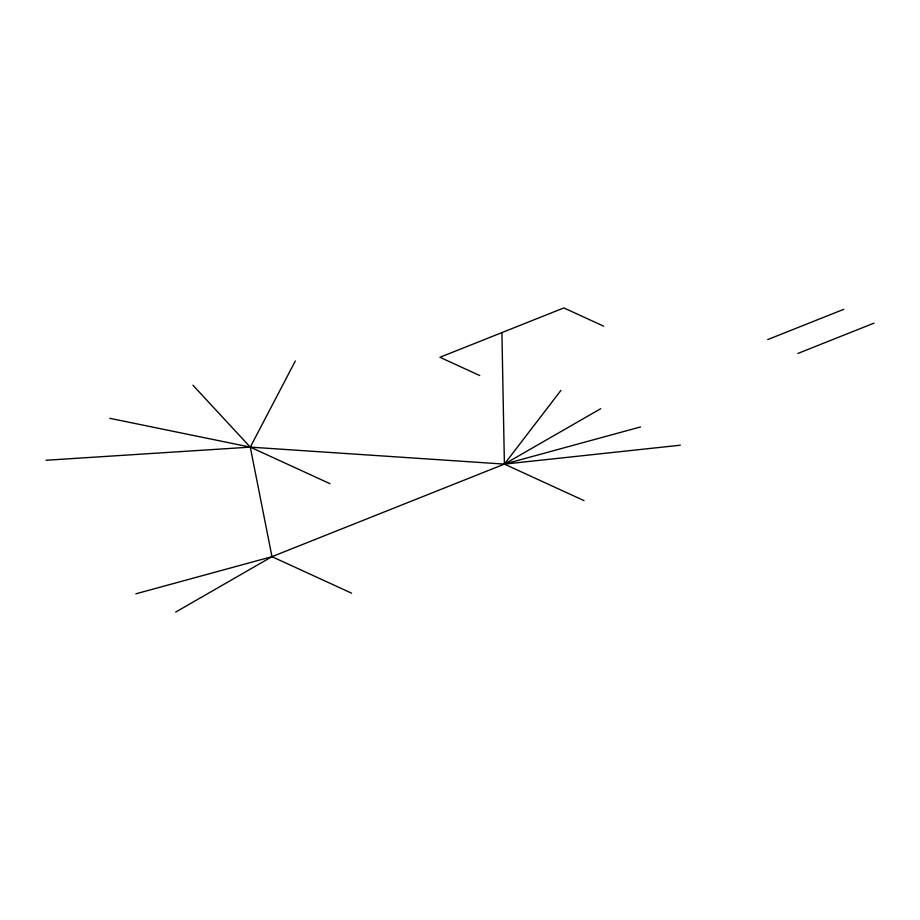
<?xml version="1.0" encoding="UTF-8"?>
<svg xmlns="http://www.w3.org/2000/svg" width="920" height="920" viewBox="0 0 920 920"><rect width="100%" height="100%" fill="white"/><g stroke="black" fill="none" stroke-linecap="round" stroke-linejoin="round"><path stroke-width="1.38" d="M351.601 593.181L271.975 556.669L250.286 447.131L295.343 360.962M560.901 390.436L504.401 464.105L271.975 556.669L135.861 593.814M175.674 612.076L271.975 556.669M600.714 408.687L504.401 464.105L250.286 447.131L46 460.264M767.751 339.584L843.812 309.292M797.939 353.429L874 323.138M640.515 426.949L504.401 464.105L501.906 332.603M680.328 445.211L504.401 464.105L584.016 500.618M109.837 418.324L250.286 447.131L329.912 483.655M603.681 326.186L563.868 307.924L439.933 357.282L479.745 375.544M192.947 385.227L250.286 447.131"/></g></svg>
